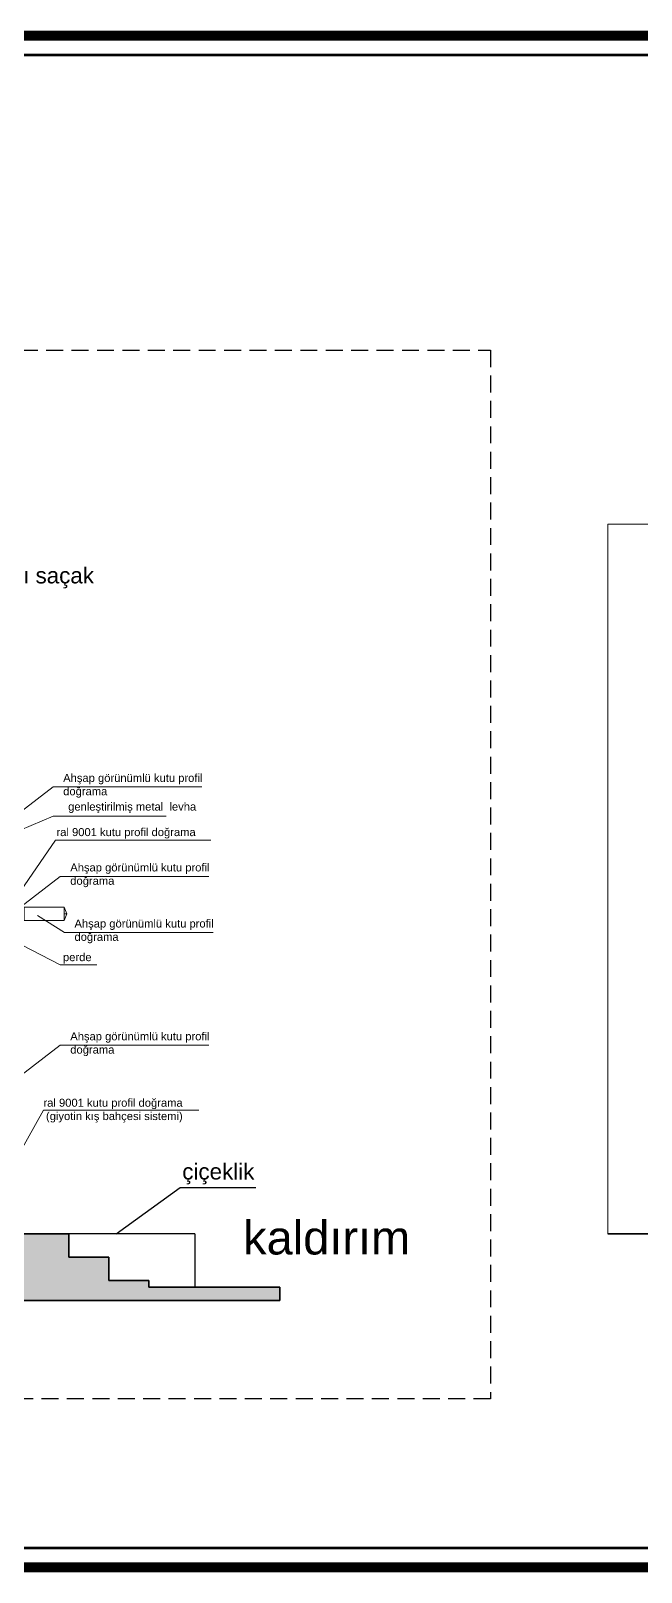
# Model space of a CAD drawing. Header units: millimetres. Extents: x 54215 to 67697, y 23496 to 56611.
# Drawn here: x 56630 to 57088, y 25020 to 26175 of the extents above; entities that cross this region are included whole.
import ezdxf

# ---------------------------------------------------------------- set-up
doc = ezdxf.new("R2010")
doc.units = ezdxf.units.MM
doc.linetypes.add('DASHED', pattern=[19.05, 12.7, -6.35])
for name, color, linetype, lineweight in [('- 0.20', 41, 'Continuous', 20), ('- 0.25', 43, 'Continuous', 25), ('no3_duvar kaplama', 8, 'Continuous', 0), ('no3_duvar mevcut', 4, 'Continuous', 35), ('no3_kutuprofil kesit', 74, 'Continuous', 18), ('no3_lejand', 255, 'Continuous', 13), ('no3_yazı duvar', 152, 'Continuous', 0)]:
    doc.layers.add(name, color=color, linetype=linetype, lineweight=lineweight)
doc.layers.add('0 rölöve', color=7, linetype='Continuous', true_color=0xf1380e)
doc.layers.add('no3_tefriş ön ince', color=7, linetype='Continuous', lineweight=18, true_color=0x8c1aff)
doc.styles.get("Standard").update_dxf_attribs({"font": 'arial.ttf'})

msp = doc.modelspace()

# ---------------------------------------------------------------- hatches: boundary and pattern name
at = {"layer": 'no3_duvar kaplama'}
h = msp.add_hatch(dxfattribs=at)
h.set_pattern_fill('JIS_STN_2.5', color=256, scale=3)
h.set_pattern_definition([(45, (42770.561, 4300.2), (-5.3033009, 5.3033009), []), (45, (42775.856, 4300.2), (-5.3033009, 5.3033009), [3.6, -1.5])])
h.paths.add_polyline_path([(55956.146, 25905.278), (55956.146, 25859.778), (55987.067, 25859.778), (55987.067, 25819.778), (56047.401, 25819.778), (56047.401, 25805.278), (56547.401, 25805.278), (56547.401, 25905.278)])
h.paths.add_polyline_path([(55956.146, 25264.778), (55956.146, 25223.278), (56817.127, 25223.278), (56817.127, 25233.278), (56718.901, 25233.278), (56718.901, 25238.278), (56688.901, 25238.278), (56688.901, 25255.778), (56658.901, 25255.778), (56658.901, 25273.278), (56037.401, 25273.278), (56037.401, 25264.778)])

# ---------------------------------------------------------------- linework, layer by layer
at = {"layer": '- 0.25'}
for q in [(56658.901, 25273.278), (56753.401, 25233.278)]:
    msp.add_line((56753.401, 25273.278), q, dxfattribs=at)
at = {"color": 252, "const_width": 2.031}
msp.add_lwpolyline([(58449.655, 25652.068, -0.41421356), (58440.109, 25642.522), (58079.769, 25642.522, 0.41421356), (58055.905, 25618.658), (58055.905, 25386.707, 0.41421356), (58079.769, 25362.843), (58440.109, 25362.843, -0.41421356), (58449.655, 25353.298), (58449.655, 25037.653), (54573.424, 25037.653), (54573.424, 26157.017), (58449.655, 26157.017), (58449.655, 25652.068)], format="xyb", dxfattribs=at)
at = {"linetype": 'DASHED'}
msp.add_lwpolyline([(55956.146, 25935.699), (56975.033, 25935.699), (56975.033, 25149.584), (55956.146, 25149.584)], close=True, dxfattribs=at)
at = {"layer": '0 rölöve'}
msp.add_lwpolyline([(56694.515, 25273.278), (56742.423, 25307.911), (56798.953, 25307.911)], dxfattribs=at)
at = {"layer": 'no3_duvar mevcut'}
for p, q in [((56658.901, 25273.278), (56037.401, 25273.278)), ((56658.901, 25273.278), (56658.901, 25255.778)), ((57062.894, 25273.278), (57934.394, 25273.278)), ((56688.901, 25255.778), (56658.901, 25255.778)), ((56688.901, 25238.278), (56688.901, 25255.778)), ((56718.901, 25238.278), (56688.901, 25238.278)), ((56718.901, 25238.278), (56718.901, 25233.278)), ((56817.127, 25233.278), (56718.901, 25233.278)), ((56817.127, 25223.278), (56817.127, 25233.278)), ((56817.127, 25223.278), (55956.146, 25223.278))]:
    msp.add_line(p, q, dxfattribs=at)
at = {"layer": 'no3_kutuprofil kesit'}
for p, q in [((56657.401, 25513.086), (56655.401, 25518.086)), ((56655.401, 25513.086), (56657.401, 25513.086)), ((56657.401, 25513.086), (56655.401, 25508.086)), ((56655.401, 25513.086), (56657.401, 25513.086))]:
    msp.add_line(p, q, dxfattribs=at)
msp.add_lwpolyline([(56655.401, 25518.086), (56625.401, 25518.086), (56625.401, 25508.086), (56655.401, 25508.086)], close=True, dxfattribs=at)
at = {"layer": 'no3_lejand', "color": 1, "const_width": 7.466}
msp.add_lwpolyline([(58463.973, 25023.335), (54559.106, 25023.335), (54559.106, 26171.335), (58463.973, 26171.335), (58463.973, 25652.068, -0.41421356), (58440.109, 25628.204), (58079.769, 25628.204, 0.41421356), (58070.223, 25618.658), (58070.223, 25386.707, 0.41421356), (58079.769, 25377.162), (58440.109, 25377.162, -0.41421356), (58463.973, 25353.298), (58463.973, 25023.335)], format="xyb", dxfattribs=at)
at = {"layer": 'no3_tefriş ön ince'}
for p, q in [((57934.394, 25805.278), (57062.894, 25805.278)), ((57062.894, 25805.278), (57934.394, 25805.278)), ((57062.894, 25805.278), (57062.894, 25273.278))]:
    msp.add_line(p, q, dxfattribs=at)
at = {"layer": 'no3_yazı duvar'}
for points in [[(56614.401, 25583.086), (56647.092, 25608.332), (56758.633, 25608.332)], [(56731.759, 25586.227), (56647.277, 25586.227), (56614.276, 25572.329)], [(56617.151, 25522.222), (56649.033, 25568.229), (56765.344, 25568.229)], [(56619.701, 25515.977), (56652.391, 25541.223), (56763.933, 25541.223)], [(56593.588, 25505.086), (56652.391, 25474.922), (56679.785, 25474.922)], [(56635.462, 25511.778), (56655.55, 25499.183), (56767.092, 25499.183)], [(56619.701, 25389.4), (56652.391, 25414.646), (56763.933, 25414.646)], [(56621.993, 25333.784), (56639.959, 25365.874), (56756.27, 25365.874)]]:
    msp.add_lwpolyline(points, dxfattribs=at)

# ---------------------------------------------------------------- texts
at = {"layer": '- 0.20'}
msp.add_text('kaldırım', height=25.2, dxfattribs=at).set_placement((56789.591, 25257.762))
at = {"layer": '0 rölöve'}
for s, p in [('dış oturma alanı saçak', (56509.12, 25760.812)), ('çiçeklik', (56743.943, 25313.962))]:
    msp.add_text(s, height=12, dxfattribs=at).set_placement(p)
at = {"layer": 'no3_yazı duvar', "char_height": 6}
for s, insert, width, attachment_point in [('Ahşap görünümlü kutu profil doğrama', (56654.688, 25618.017), 108.02303, 1), ('genleştirilmiş metal  levha', (56658.401, 25596.527), 173.12988, 1), (' ral 9001 kutu profil doğrama', (56754.014, 25577.398), 108.02303, 3), ('Ahşap görünümlü kutu profil doğrama', (56659.988, 25550.908), 108.02303, 1), ('Ahşap görünümlü kutu profil doğrama', (56663.147, 25508.868), 108.02303, 1), ('perde', (56654.533, 25483.645), 108.02303, 1), ('Ahşap görünümlü kutu profil doğrama', (56659.988, 25424.331), 108.02303, 1), (' ral 9001 kutu profil doğrama\\P(giyotin kış bahçesi sistemi)', (56744.257, 25374.519), 108.02303, 3)]:
    msp.add_mtext(s, dxfattribs=dict(at, insert=insert, width=width, attachment_point=attachment_point))

doc.saveas('drawing.dxf')
